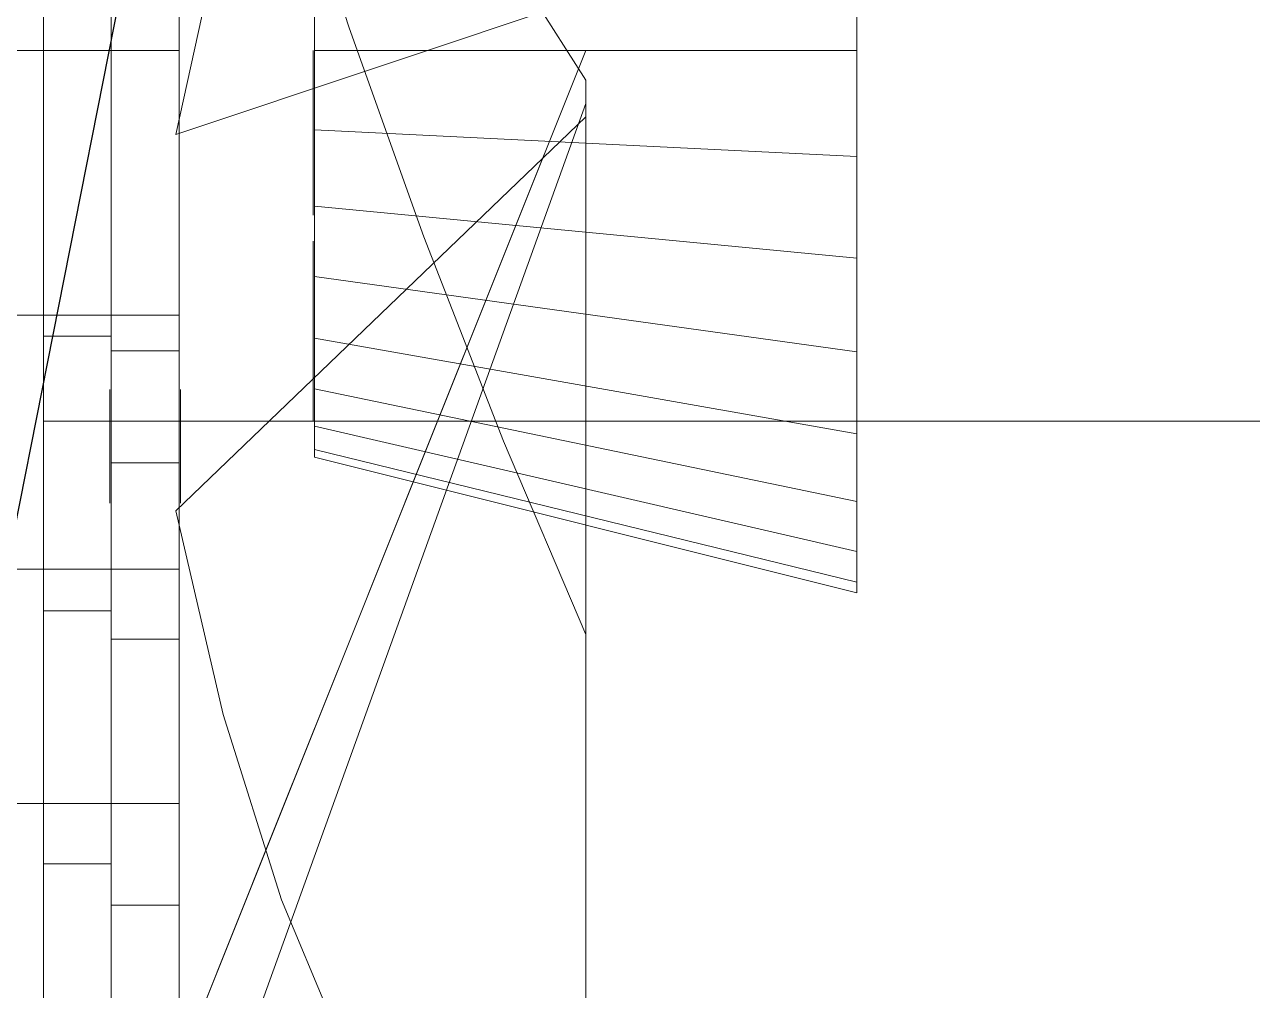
# Model space of a CAD drawing. Header units: millimetres. Extents: x -92759 to 184353, y -15225 to 86714.
# Drawn here: x -72584.4 to -72493.8, y 41874.3 to 41945.6 of the extents above; entities that cross this region are included whole.
import ezdxf

# ---------------------------------------------------------------- set-up
doc = ezdxf.new("R2010")
doc.units = ezdxf.units.MM
for name, color, linetype in [('0-1', 9, 'Continuous'), ('M-ACMV-EAF', 86, 'Continuous'), ('M-ACMV_FCU', 5, 'Continuous')]:
    doc.layers.add(name, color=color, linetype=linetype)
doc.layers.add('A-_DETA----_E-6', color=7, linetype='Continuous', true_color=0x969696)

# ---------------------------------------------------------------- blocks, each defined once
blk = doc.blocks.new('A$Cb2bf8f38')
at = {"layer": 'A-_DETA----_E-6'}
blk.add_line((-28125, 17087.5), (-29962.146, 7800), dxfattribs=at)
blk = doc.blocks.new('A$C3281a32b')
at = {"layer": 'M-ACMV-EAF', "lineweight": 5}
for points, invisible_edges in [([(65, -2.176155, -4.501594), (38.256834, 31.719738, -87.999327), (34.766426, 45.417623, -79.713051)], 5), ([(85, 39.231411, -7.803613), (85, 40), (85, 0)], 14), ([(85, 40), (85, 39.231411, 7.803613), (85, 0)], 14), ([(85, 36.955181, -15.307337), (85, 39.231411, -7.803613), (85, 0)], 14), ([(85, 39.231411, 7.803613), (85, 36.955181, 15.307337), (85, 0)], 14), ([(85, 33.258785, -22.222809), (85, 36.955181, -15.307337), (85, 0)], 14), ([(85, 36.955181, 15.307337), (85, 33.258785, 22.222809), (85, 0)], 14), ([(85, 28.284271, -28.284271), (85, 33.258785, -22.222809), (85, 0)], 14), ([(85, 33.258785, 22.222809), (85, 28.284271, 28.284271), (85, 0)], 14), ([(65, -2.176155, -4.501594), (42.559819, 16.991943, -93.748568), (38.256834, 31.719738, -87.999327)], 13), ([(45, 29.423559, -5.85271), (45, 30), (45, 0)], 14), ([(45, 30), (45, 29.423559, 5.85271), (45, 0)], 14), ([(45, 27.716386, -11.480503), (45, 29.423559, -5.85271), (45, 0)], 14), ([(45, 29.423559, 5.85271), (45, 27.716386, 11.480503), (45, 0)], 14), ([(85, 22.222809, -33.258784), (85, 28.284271, -28.284271), (85, 0)], 14), ([(85, 28.284271, 28.284271), (85, 22.222809, 33.258784), (85, 0)], 14), ([(45, 24.944088, -16.667107), (45, 27.716386, -11.480503), (45, 0)], 14), ([(45, 27.716386, 11.480503), (45, 24.944088, 16.667107), (45, 0)], 14), ([(45, 21.213204, -21.213203), (45, 24.944088, -16.667107), (45, 0)], 14), ([(45, 24.944088, 16.667107), (45, 21.213204, 21.213203), (45, 0)], 14), ([(85, 15.307337, -36.955181), (85, 22.222809, -33.258784), (85, 0)], 14), ([(85, 22.222809, 33.258784), (85, 15.307337, 36.955181), (85, 0)], 14), ([(45, 16.667107, -24.944088), (45, 21.213204, -21.213203), (45, 0)], 14), ([(45, 21.213204, 21.213203), (45, 16.667107, 24.944088), (45, 0)], 14), ([(65, -2.176155, -4.501594), (47.544638, 1.681735, -96.786084), (42.559819, 16.991943, -93.748568)], 13), ([(45, 11.480503, -27.716386), (45, 16.667107, -24.944088), (45, 0)], 14), ([(45, 16.667107, 24.944088), (45, 11.480503, 27.716386), (45, 0)], 14), ([(85, 7.803613, -39.231411), (85, 15.307337, -36.955181), (85, 0)], 14), ([(85, 15.307337, 36.955181), (85, 7.803613, 39.231411), (85, 0)], 14), ([(45, 5.85271, -29.423558), (45, 11.480503, -27.716386), (45, 0)], 14), ([(45, 11.480503, 27.716386), (45, 5.85271, 29.423558), (45, 0)], 14), ([(65, 3.918467, 3.10574), (38.256834, 9.742161, 93.032864), (34.766426, -6.196747, 91.534318)], 5), ([(85, 0, -40), (85, 7.803613, -39.231411), (85, 0)], 14), ([(85, 7.803613, 39.231411), (85, 0, 40), (85, 0)], 14), ([(45, 0, -30), (45, 5.85271, -29.423558), (45, 0)], 14), ([(45, 5.85271, 29.423558), (45, 0, 30), (45, 0)], 14), ([(65, -2.176155, -4.501594), (53.059829, -13.745693, -97.019582), (47.544638, 1.681735, -96.786084)], 13), ([(65, 0, 5), (38.256834, -66.857914, 65.422035), (34.766426, -75.583933, 52)], 5), ([(65, 0, 5), (42.559819, -56.100451, 77.008178), (38.256834, -66.857914, 65.422035)], 13), ([(65, 0, 5), (47.544638, -43.638404, 86.406388), (42.559819, -56.100451, 77.008178)], 13), ([(44.9, 0, 18), (44.9, 0, 28), (44.9, -3.91316, 27.714924), (44.9, -2.463842, 17.820508)], 4), ([(45, 0, 30), (45, -5.85271, 29.423558), (45, 0)], 14), ([(45, -5.85271, 29.423558), (45, -11.480503, 27.716386), (45, 0)], 14), ([(45, -11.480503, 27.716386), (45, -16.667107, 24.944088), (45, 0)], 14), ([(45, -16.667107, 24.944088), (45, -21.213203, 21.213203), (45, 0)], 14), ([(45, -21.213203, 21.213203), (45, -24.944088, 16.667107), (45, 0)], 14), ([(45, -24.944088, 16.667107), (45, -27.716386, 11.480503), (45, 0)], 14), ([(45, -27.716386, 11.480503), (45, -29.423558, 5.85271), (45, 0)], 14), ([(45, -29.423558, 5.85271), (45, -30), (45, 0)], 14), ([(45, -30), (45, -29.423558, -5.85271), (45, 0)], 14), ([(45, -29.423558, -5.85271), (45, -27.716386, -11.480503), (45, 0)], 14), ([(45, -27.716386, -11.480503), (45, -24.944088, -16.667107), (45, 0)], 14), ([(45, -24.944088, -16.667107), (45, -21.213203, -21.213203), (45, 0)], 14), ([(45, -21.213203, -21.213203), (45, -16.667107, -24.944088), (45, 0)], 14), ([(45, -16.667107, -24.944088), (45, -11.480503, -27.716386), (45, 0)], 14), ([(45, -11.480503, -27.716386), (45, -5.85271, -29.423558), (45, 0)], 14), ([(45, -5.85271, -29.423558), (45, 0, -30), (45, 0)], 14), ([(65, 0, 5), (53.059829, -29.850427, 93.331106), (47.544638, -43.638404, 86.406388)], 13), ([(65, 0, 5), (58.937816, -15.155459, 97.571929), (53.059829, -29.850427, 93.331106)], 13), ([(65, 0, 5), (65, 0, 99), (58.937816, -15.155459, 97.571929)], 12), ([(85, 0, 40), (85, -7.803613, 39.231411), (85, 0)], 14), ([(85, -7.803613, 39.231411), (85, -15.307337, 36.955181), (85, 0)], 14), ([(85, -15.307337, 36.955181), (85, -22.222809, 33.258784), (85, 0)], 14), ([(85, -22.222809, 33.258784), (85, -28.284271, 28.284271), (85, 0)], 14), ([(85, -28.284271, 28.284271), (85, -33.258784, 22.222809), (85, 0)], 14), ([(85, -33.258784, 22.222809), (85, -36.955181, 15.307337), (85, 0)], 14), ([(85, -36.955181, 15.307337), (85, -39.231411, 7.803613), (85, 0)], 14), ([(85, -39.231411, 7.803613), (85, -40), (85, 0)], 14), ([(85, -40), (85, -39.231411, -7.803613), (85, 0)], 14), ([(85, -39.231411, -7.803613), (85, -36.955181, -15.307337), (85, 0)], 14), ([(85, -36.955181, -15.307337), (85, -33.258784, -22.222809), (85, 0)], 14), ([(85, -33.258784, -22.222809), (85, -28.284271, -28.284271), (85, 0)], 14), ([(85, -28.284271, -28.284271), (85, -22.222809, -33.258784), (85, 0)], 14), ([(85, -22.222809, -33.258784), (85, -15.307337, -36.955181), (85, 0)], 14), ([(85, -15.307337, -36.955181), (85, -7.803613, -39.231411), (85, 0)], 14), ([(85, -7.803613, -39.231411), (85, 0, -40), (85, 0)], 14), ([(44.9, -3.107225, -17.689454), (44.9, -4.679779, -27.565034), (44.9, -0.770477, -27.898871), (44.9, -0.645813, -17.899648)], 1), ([(44.9, -2.463842, 17.820508), (44.9, -3.91316, 27.714924), (44.9, -7.743687, 26.865717), (44.9, -4.875655, 17.285822)], 5), ([(65, -2.176155, -4.501594), (58.937816, -28.821586, -94.441968), (53.059829, -13.745693, -97.019582)], 13), ([(65, -2.176155, -4.501594), (65, -43.087872, -89.131562), (58.937816, -28.821586, -94.441968)], 12), ([(44.9, -5.512185, -17.124743), (44.9, -8.499422, -26.66814), (44.9, -4.679779, -27.565034), (44.9, -3.107225, -17.689454)], 5), ([(65, -3.907602, 3.119398), (38.256834, -92.839948, -11.435358), (34.766426, -87.794338, -26.628655)], 5), ([(65, -3.907602, 3.119398), (42.559819, -95.183394, 4.200177), (38.256834, -92.839948, -11.435358)], 13), ([(65, -3.907602, 3.119398), (47.544638, -94.753472, 19.802874), (42.559819, -95.183394, 4.200177)], 13), ([(65, -3.907602, 3.119398), (53.059829, -91.563243, 34.898651), (47.544638, -94.753472, 19.802874)], 13), ([(65, -3.907602, 3.119398), (58.937816, -85.709643, 49.028832), (53.059829, -91.563243, 34.898651)], 13), ([(65, -3.907602, 3.119398), (65, -77.370528, 61.764078), (58.937816, -85.709643, 49.028832)], 12), ([(65, -4.875747, -1.107743), (38.256834, -48.983981, -79.690608), (34.766426, -33.962255, -85.226148)], 5), ([(65, -4.875747, -1.107743), (42.559819, -62.6655, -71.767368), (38.256834, -48.983981, -79.690608)], 13), ([(65, -4.875747, -1.107743), (47.544638, -74.591107, -61.697171), (42.559819, -62.6655, -71.767368)], 13), ([(44.9, -4.875655, 17.285822), (44.9, -7.743687, 26.865717), (44.9, -11.410693, 25.47031), (44.9, -7.18451, 16.407232)], 1), ([(65, -4.875747, -1.107743), (53.059829, -84.398448, -49.785995), (47.544638, -74.591107, -61.697171)], 13), ([(65, -4.875747, -1.107743), (58.937816, -91.789532, -36.395755), (53.059829, -84.398448, -49.785995)], 13), ([(65, -4.875747, -1.107743), (65, -96.539785, -21.933306), (58.937816, -91.789532, -36.395755)], 12), ([(44.9, -7.809909, -16.217439), (44.9, -12.148747, -25.227127), (44.9, -8.499422, -26.66814), (44.9, -5.512185, -17.124743)], 4), ([(44.9, -14.072966, 11.222817), (44.9, -21.891281, 17.457715), (44.9, -24.108215, 14.220541), (44.9, -15.468814, 9.184596)], 4), ([(44.9, -15.767495, -8.599868), (44.9, -24.469005, -13.52772), (44.9, -22.292599, -16.792279), (44.9, -14.397165, -10.655332)], 1), ([(44.9, -15.468814, 9.184596), (44.9, -24.108215, 14.220541), (44.9, -25.832573, 10.696243), (44.9, -16.55452, 6.965593)], 5), ([(44.9, -16.825454, -6.367503), (44.9, -26.149294, -9.982198), (44.9, -24.469005, -13.52772), (44.9, -15.767495, -8.599868)], 5), ([(44.9, -16.55452, 6.965593), (44.9, -25.832573, 10.696243), (44.9, -27.027941, 6.95924), (44.9, -17.30716, 4.612666)], 1), ([(44.9, -17.548703, -4.005376), (44.9, -27.297982, -6.230585), (44.9, -26.149294, -9.982198), (44.9, -16.825454, -6.367503)], 4), ([(29.9, -25.076859, 109.780361), (29.9, -25, 109), (29.9, -29, 109)], 14), ([(29.9, -25, 109), (29.9, -25.076859, 108.219639), (29.9, -29, 109)], 14), ([(29.9, -25.076859, 109.780361), (29.9, -25, 109), (29.9, -29, 109)], 14), ([(29.9, -25, 109), (29.9, -25.076859, 108.219639), (29.9, -29, 109)], 14), ([(29.9, -25.304482, 110.530734), (29.9, -25.076859, 109.780361), (29.9, -29, 109)], 14), ([(29.9, -25.076859, 108.219639), (29.9, -25.304482, 107.469266), (29.9, -29, 109)], 14), ([(29.9, -25.304482, 110.530734), (29.9, -25.076859, 109.780361), (29.9, -29, 109)], 14), ([(29.9, -25.076859, 108.219639), (29.9, -25.304482, 107.469266), (29.9, -29, 109)], 14), ([(29.9, -25.674121, 111.222281), (29.9, -25.304482, 110.530734), (29.9, -29, 109)], 14), ([(29.9, -25.304482, 107.469266), (29.9, -25.674121, 106.777719), (29.9, -29, 109)], 14), ([(29.9, -25.674121, 111.222281), (29.9, -25.304482, 110.530734), (29.9, -29, 109)], 14), ([(29.9, -25.304482, 107.469266), (29.9, -25.674121, 106.777719), (29.9, -29, 109)], 14), ([(35.1, -25.076859, 109.780361), (35.1, -25, 109), (35.1, -29, 109)], 14), ([(35.1, -25, 109), (35.1, -25.076859, 108.219639), (35.1, -29, 109)], 14), ([(35.1, -25.076859, 109.780361), (35.1, -25, 109), (35.1, -29, 109)], 14), ([(35.1, -25, 109), (35.1, -25.076859, 108.219639), (35.1, -29, 109)], 14), ([(35.1, -25.304482, 110.530734), (35.1, -25.076859, 109.780361), (35.1, -29, 109)], 14), ([(35.1, -25.076859, 108.219639), (35.1, -25.304482, 107.469266), (35.1, -29, 109)], 14), ([(35.1, -25.304482, 110.530734), (35.1, -25.076859, 109.780361), (35.1, -29, 109)], 14), ([(35.1, -25.076859, 108.219639), (35.1, -25.304482, 107.469266), (35.1, -29, 109)], 14), ([(35.1, -25.674121, 111.222281), (35.1, -25.304482, 110.530734), (35.1, -29, 109)], 14), ([(35.1, -25.304482, 107.469266), (35.1, -25.674121, 106.777719), (35.1, -29, 109)], 14), ([(35.1, -25.674121, 111.222281), (35.1, -25.304482, 110.530734), (35.1, -29, 109)], 14), ([(35.1, -25.304482, 107.469266), (35.1, -25.674121, 106.777719), (35.1, -29, 109)], 14), ([(29.9, -25.462122, -108.116408), (29.9, -25.385263, -108.896769), (29.9, -29.385263, -108.896769)], 14), ([(29.9, -25.385263, -108.896769), (29.9, -25.462122, -109.67713), (29.9, -29.385263, -108.896769)], 14), ([(29.9, -25.689745, -107.366035), (29.9, -25.462122, -108.116408), (29.9, -29.385263, -108.896769)], 14), ([(29.9, -25.462122, -109.67713), (29.9, -25.689745, -110.427503), (29.9, -29.385263, -108.896769)], 14), ([(29.9, -26.171573, 111.828427), (29.9, -25.674121, 111.222281), (29.9, -29, 109)], 14), ([(29.9, -25.674121, 106.777719), (29.9, -26.171573, 106.171573), (29.9, -29, 109)], 14), ([(29.9, -26.171573, 111.828427), (29.9, -25.674121, 111.222281), (29.9, -29, 109)], 14), ([(29.9, -25.674121, 106.777719), (29.9, -26.171573, 106.171573), (29.9, -29, 109)], 14), ([(29.9, -26.059385, -106.674488), (29.9, -25.689745, -107.366035), (29.9, -29.385263, -108.896769)], 14), ([(29.9, -25.689745, -110.427503), (29.9, -26.059385, -111.11905), (29.9, -29.385263, -108.896769)], 14), ([(29.9, -26.556836, -106.068342), (29.9, -26.059385, -106.674488), (29.9, -29.385263, -108.896769)], 14), ([(29.9, -26.059385, -111.11905), (29.9, -26.556836, -111.725196), (29.9, -29.385263, -108.896769)], 14), ([(29.9, -26.777719, 112.325878), (29.9, -26.171573, 111.828427), (29.9, -29, 109)], 14), ([(29.9, -26.171573, 106.171573), (29.9, -26.777719, 105.674122), (29.9, -29, 109)], 14), ([(29.9, -26.777719, 112.325878), (29.9, -26.171573, 111.828427), (29.9, -29, 109)], 14), ([(29.9, -26.171573, 106.171573), (29.9, -26.777719, 105.674122), (29.9, -29, 109)], 14), ([(35.1, -25.462122, -108.116408), (35.1, -25.385263, -108.896769), (35.1, -29.385263, -108.896769)], 14), ([(35.1, -25.385263, -108.896769), (35.1, -25.462122, -109.67713), (35.1, -29.385263, -108.896769)], 14), ([(35.1, -25.689745, -107.366035), (35.1, -25.462122, -108.116408), (35.1, -29.385263, -108.896769)], 14), ([(35.1, -25.462122, -109.67713), (35.1, -25.689745, -110.427503), (35.1, -29.385263, -108.896769)], 14), ([(35.1, -26.171573, 111.828427), (35.1, -25.674121, 111.222281), (35.1, -29, 109)], 14), ([(35.1, -25.674121, 106.777719), (35.1, -26.171573, 106.171573), (35.1, -29, 109)], 14), ([(35.1, -26.171573, 111.828427), (35.1, -25.674121, 111.222281), (35.1, -29, 109)], 14), ([(35.1, -25.674121, 106.777719), (35.1, -26.171573, 106.171573), (35.1, -29, 109)], 14), ([(35.1, -26.059385, -106.674488), (35.1, -25.689745, -107.366035), (35.1, -29.385263, -108.896769)], 14), ([(35.1, -25.689745, -110.427503), (35.1, -26.059385, -111.11905), (35.1, -29.385263, -108.896769)], 14), ([(35.1, -26.556836, -106.068342), (35.1, -26.059385, -106.674488), (35.1, -29.385263, -108.896769)], 14), ([(35.1, -26.059385, -111.11905), (35.1, -26.556836, -111.725196), (35.1, -29.385263, -108.896769)], 14), ([(35.1, -26.777719, 112.325878), (35.1, -26.171573, 111.828427), (35.1, -29, 109)], 14), ([(35.1, -26.171573, 106.171573), (35.1, -26.777719, 105.674122), (35.1, -29, 109)], 14), ([(35.1, -26.777719, 112.325878), (35.1, -26.171573, 111.828427), (35.1, -29, 109)], 14), ([(35.1, -26.171573, 106.171573), (35.1, -26.777719, 105.674122), (35.1, -29, 109)], 14), ([(29.9, -27.162982, -105.570891), (29.9, -26.556836, -106.068342), (29.9, -29.385263, -108.896769)], 14), ([(29.9, -26.556836, -111.725196), (29.9, -27.162982, -112.222647), (29.9, -29.385263, -108.896769)], 14), ([(29.9, -27.469266, 112.695518), (29.9, -26.777719, 112.325878), (29.9, -29, 109)], 14), ([(29.9, -26.777719, 105.674122), (29.9, -27.469266, 105.304482), (29.9, -29, 109)], 14), ([(29.9, -27.469266, 112.695518), (29.9, -26.777719, 112.325878), (29.9, -29, 109)], 14), ([(29.9, -26.777719, 105.674122), (29.9, -27.469266, 105.304482), (29.9, -29, 109)], 14), ([(29.9, -27.854529, -105.201251), (29.9, -27.162982, -105.570891), (29.9, -29.385263, -108.896769)], 14), ([(29.9, -27.162982, -112.222647), (29.9, -27.854529, -112.592287), (29.9, -29.385263, -108.896769)], 14), ([(35.1, -27.162982, -105.570891), (35.1, -26.556836, -106.068342), (35.1, -29.385263, -108.896769)], 14), ([(35.1, -26.556836, -111.725196), (35.1, -27.162982, -112.222647), (35.1, -29.385263, -108.896769)], 14), ([(35.1, -27.469266, 112.695518), (35.1, -26.777719, 112.325878), (35.1, -29, 109)], 14), ([(35.1, -26.777719, 105.674122), (35.1, -27.469266, 105.304482), (35.1, -29, 109)], 14), ([(35.1, -27.469266, 112.695518), (35.1, -26.777719, 112.325878), (35.1, -29, 109)], 14), ([(35.1, -26.777719, 105.674122), (35.1, -27.469266, 105.304482), (35.1, -29, 109)], 14), ([(35.1, -27.854529, -105.201251), (35.1, -27.162982, -105.570891), (35.1, -29.385263, -108.896769)], 14), ([(35.1, -27.162982, -112.222647), (35.1, -27.854529, -112.592287), (35.1, -29.385263, -108.896769)], 14), ([(29.9, -28.219639, 112.923141), (29.9, -27.469266, 112.695518), (29.9, -29, 109)], 14), ([(29.9, -27.469266, 105.304482), (29.9, -28.219639, 105.076859), (29.9, -29, 109)], 14), ([(29.9, -28.219639, 112.923141), (29.9, -27.469266, 112.695518), (29.9, -29, 109)], 14), ([(29.9, -27.469266, 105.304482), (29.9, -28.219639, 105.076859), (29.9, -29, 109)], 14), ([(29.9, -28.604902, -104.973628), (29.9, -27.854529, -105.201251), (29.9, -29.385263, -108.896769)], 14), ([(29.9, -27.854529, -112.592287), (29.9, -28.604902, -112.81991), (29.9, -29.385263, -108.896769)], 14), ([(35.1, -28.219639, 112.923141), (35.1, -27.469266, 112.695518), (35.1, -29, 109)], 14), ([(35.1, -27.469266, 105.304482), (35.1, -28.219639, 105.076859), (35.1, -29, 109)], 14), ([(35.1, -28.219639, 112.923141), (35.1, -27.469266, 112.695518), (35.1, -29, 109)], 14), ([(35.1, -27.469266, 105.304482), (35.1, -28.219639, 105.076859), (35.1, -29, 109)], 14), ([(35.1, -28.604902, -104.973628), (35.1, -27.854529, -105.201251), (35.1, -29.385263, -108.896769)], 14), ([(35.1, -27.854529, -112.592287), (35.1, -28.604902, -112.81991), (35.1, -29.385263, -108.896769)], 14), ([(29.9, -29, 113), (29.9, -28.219639, 112.923141), (29.9, -29, 109)], 14), ([(29.9, -28.219639, 105.076859), (29.9, -29, 105), (29.9, -29, 109)], 14), ([(29.9, -29, 113), (29.9, -28.219639, 112.923141), (29.9, -29, 109)], 14), ([(29.9, -28.219639, 105.076859), (29.9, -29, 105), (29.9, -29, 109)], 14), ([(29.9, -29.385263, -104.896769), (29.9, -28.604902, -104.973628), (29.9, -29.385263, -108.896769)], 14), ([(29.9, -28.604902, -112.81991), (29.9, -29.385263, -112.896769), (29.9, -29.385263, -108.896769)], 14), ([(35.1, -29, 113), (35.1, -28.219639, 112.923141), (35.1, -29, 109)], 14), ([(35.1, -28.219639, 105.076859), (35.1, -29, 105), (35.1, -29, 109)], 14), ([(35.1, -29, 113), (35.1, -28.219639, 112.923141), (35.1, -29, 109)], 14), ([(35.1, -28.219639, 105.076859), (35.1, -29, 105), (35.1, -29, 109)], 14), ([(35.1, -29.385263, -104.896769), (35.1, -28.604902, -104.973628), (35.1, -29.385263, -108.896769)], 14), ([(35.1, -28.604902, -112.81991), (35.1, -29.385263, -112.896769), (35.1, -29.385263, -108.896769)], 14), ([(29.9, -29, 105), (29.9, -29.780361, 105.076859), (29.9, -29, 109)], 14), ([(29.9, -29.780361, 105.076859), (29.9, -30.530734, 105.304482), (29.9, -29, 109)], 14), ([(29.9, -30.530734, 105.304482), (29.9, -31.222281, 105.674122), (29.9, -29, 109)], 14), ([(29.9, -31.222281, 105.674122), (29.9, -31.828427, 106.171573), (29.9, -29, 109)], 14), ([(29.9, -31.828427, 106.171573), (29.9, -32.325878, 106.777719), (29.9, -29, 109)], 14), ([(29.9, -32.325878, 106.777719), (29.9, -32.695518, 107.469266), (29.9, -29, 109)], 14), ([(29.9, -32.695518, 107.469266), (29.9, -32.923141, 108.219639), (29.9, -29, 109)], 14), ([(29.9, -32.923141, 108.219639), (29.9, -33, 109), (29.9, -29, 109)], 14), ([(29.9, -33, 109), (29.9, -32.923141, 109.780361), (29.9, -29, 109)], 14), ([(29.9, -32.923141, 109.780361), (29.9, -32.695518, 110.530734), (29.9, -29, 109)], 14), ([(29.9, -32.695518, 110.530734), (29.9, -32.325878, 111.222281), (29.9, -29, 109)], 14), ([(29.9, -32.325878, 111.222281), (29.9, -31.828427, 111.828427), (29.9, -29, 109)], 14), ([(29.9, -31.828427, 111.828427), (29.9, -31.222281, 112.325878), (29.9, -29, 109)], 14), ([(29.9, -31.222281, 112.325878), (29.9, -30.530734, 112.695518), (29.9, -29, 109)], 14), ([(29.9, -30.530734, 112.695518), (29.9, -29.780361, 112.923141), (29.9, -29, 109)], 14), ([(29.9, -29.780361, 112.923141), (29.9, -29, 113), (29.9, -29, 109)], 14), ([(29.9, -29, 105), (29.9, -29.780361, 105.076859), (29.9, -29, 109)], 14), ([(29.9, -29.780361, 105.076859), (29.9, -30.530734, 105.304482), (29.9, -29, 109)], 14), ([(29.9, -30.530734, 105.304482), (29.9, -31.222281, 105.674122), (29.9, -29, 109)], 14), ([(29.9, -31.222281, 105.674122), (29.9, -31.828427, 106.171573), (29.9, -29, 109)], 14), ([(29.9, -31.828427, 106.171573), (29.9, -32.325878, 106.777719), (29.9, -29, 109)], 14), ([(29.9, -32.325878, 106.777719), (29.9, -32.695518, 107.469266), (29.9, -29, 109)], 14), ([(29.9, -32.695518, 107.469266), (29.9, -32.923141, 108.219639), (29.9, -29, 109)], 14), ([(29.9, -32.923141, 108.219639), (29.9, -33, 109), (29.9, -29, 109)], 14), ([(29.9, -33, 109), (29.9, -32.923141, 109.780361), (29.9, -29, 109)], 14), ([(29.9, -32.923141, 109.780361), (29.9, -32.695518, 110.530734), (29.9, -29, 109)], 14), ([(29.9, -32.695518, 110.530734), (29.9, -32.325878, 111.222281), (29.9, -29, 109)], 14), ([(29.9, -32.325878, 111.222281), (29.9, -31.828427, 111.828427), (29.9, -29, 109)], 14), ([(29.9, -31.828427, 111.828427), (29.9, -31.222281, 112.325878), (29.9, -29, 109)], 14), ([(29.9, -31.222281, 112.325878), (29.9, -30.530734, 112.695518), (29.9, -29, 109)], 14), ([(29.9, -30.530734, 112.695518), (29.9, -29.780361, 112.923141), (29.9, -29, 109)], 14), ([(29.9, -29.780361, 112.923141), (29.9, -29, 113), (29.9, -29, 109)], 14), ([(29.9, -29.385263, -112.896769), (29.9, -30.165624, -112.81991), (29.9, -29.385263, -108.896769)], 14), ([(29.9, -30.165624, -112.81991), (29.9, -30.915997, -112.592287), (29.9, -29.385263, -108.896769)], 14), ([(29.9, -30.915997, -112.592287), (29.9, -31.607544, -112.222647), (29.9, -29.385263, -108.896769)], 14), ([(29.9, -31.607544, -112.222647), (29.9, -32.21369, -111.725196), (29.9, -29.385263, -108.896769)], 14), ([(29.9, -32.21369, -111.725196), (29.9, -32.711142, -111.11905), (29.9, -29.385263, -108.896769)], 14), ([(29.9, -32.711142, -111.11905), (29.9, -33.080781, -110.427503), (29.9, -29.385263, -108.896769)], 14), ([(29.9, -33.080781, -110.427503), (29.9, -33.308404, -109.67713), (29.9, -29.385263, -108.896769)], 14), ([(29.9, -33.308404, -109.67713), (29.9, -33.385263, -108.896769), (29.9, -29.385263, -108.896769)], 14), ([(29.9, -33.385263, -108.896769), (29.9, -33.308404, -108.116408), (29.9, -29.385263, -108.896769)], 14), ([(29.9, -33.308404, -108.116408), (29.9, -33.080781, -107.366035), (29.9, -29.385263, -108.896769)], 14), ([(29.9, -33.080781, -107.366035), (29.9, -32.711142, -106.674488), (29.9, -29.385263, -108.896769)], 14), ([(29.9, -32.711142, -106.674488), (29.9, -32.21369, -106.068342), (29.9, -29.385263, -108.896769)], 14), ([(29.9, -32.21369, -106.068342), (29.9, -31.607544, -105.570891), (29.9, -29.385263, -108.896769)], 14), ([(29.9, -31.607544, -105.570891), (29.9, -30.915997, -105.201251), (29.9, -29.385263, -108.896769)], 14), ([(29.9, -30.915997, -105.201251), (29.9, -30.165624, -104.973628), (29.9, -29.385263, -108.896769)], 14), ([(29.9, -30.165624, -104.973628), (29.9, -29.385263, -104.896769), (29.9, -29.385263, -108.896769)], 14), ([(35.1, -29, 105), (35.1, -29.780361, 105.076859), (35.1, -29, 109)], 14), ([(35.1, -29.780361, 105.076859), (35.1, -30.530734, 105.304482), (35.1, -29, 109)], 14), ([(35.1, -30.530734, 105.304482), (35.1, -31.222281, 105.674122), (35.1, -29, 109)], 14), ([(35.1, -31.222281, 105.674122), (35.1, -31.828427, 106.171573), (35.1, -29, 109)], 14), ([(35.1, -31.828427, 106.171573), (35.1, -32.325878, 106.777719), (35.1, -29, 109)], 14), ([(35.1, -32.325878, 106.777719), (35.1, -32.695518, 107.469266), (35.1, -29, 109)], 14), ([(35.1, -32.695518, 107.469266), (35.1, -32.923141, 108.219639), (35.1, -29, 109)], 14), ([(35.1, -32.923141, 108.219639), (35.1, -33, 109), (35.1, -29, 109)], 14), ([(35.1, -33, 109), (35.1, -32.923141, 109.780361), (35.1, -29, 109)], 14), ([(35.1, -32.923141, 109.780361), (35.1, -32.695518, 110.530734), (35.1, -29, 109)], 14), ([(35.1, -32.695518, 110.530734), (35.1, -32.325878, 111.222281), (35.1, -29, 109)], 14), ([(35.1, -32.325878, 111.222281), (35.1, -31.828427, 111.828427), (35.1, -29, 109)], 14), ([(35.1, -31.828427, 111.828427), (35.1, -31.222281, 112.325878), (35.1, -29, 109)], 14), ([(35.1, -31.222281, 112.325878), (35.1, -30.530734, 112.695518), (35.1, -29, 109)], 14), ([(35.1, -30.530734, 112.695518), (35.1, -29.780361, 112.923141), (35.1, -29, 109)], 14), ([(35.1, -29.780361, 112.923141), (35.1, -29, 113), (35.1, -29, 109)], 14), ([(35.1, -29, 105), (35.1, -29.780361, 105.076859), (35.1, -29, 109)], 14), ([(35.1, -29.780361, 105.076859), (35.1, -30.530734, 105.304482), (35.1, -29, 109)], 14), ([(35.1, -30.530734, 105.304482), (35.1, -31.222281, 105.674122), (35.1, -29, 109)], 14), ([(35.1, -31.222281, 105.674122), (35.1, -31.828427, 106.171573), (35.1, -29, 109)], 14), ([(35.1, -31.828427, 106.171573), (35.1, -32.325878, 106.777719), (35.1, -29, 109)], 14), ([(35.1, -32.325878, 106.777719), (35.1, -32.695518, 107.469266), (35.1, -29, 109)], 14), ([(35.1, -32.695518, 107.469266), (35.1, -32.923141, 108.219639), (35.1, -29, 109)], 14), ([(35.1, -32.923141, 108.219639), (35.1, -33, 109), (35.1, -29, 109)], 14), ([(35.1, -33, 109), (35.1, -32.923141, 109.780361), (35.1, -29, 109)], 14), ([(35.1, -32.923141, 109.780361), (35.1, -32.695518, 110.530734), (35.1, -29, 109)], 14), ([(35.1, -32.695518, 110.530734), (35.1, -32.325878, 111.222281), (35.1, -29, 109)], 14), ([(35.1, -32.325878, 111.222281), (35.1, -31.828427, 111.828427), (35.1, -29, 109)], 14), ([(35.1, -31.828427, 111.828427), (35.1, -31.222281, 112.325878), (35.1, -29, 109)], 14), ([(35.1, -31.222281, 112.325878), (35.1, -30.530734, 112.695518), (35.1, -29, 109)], 14), ([(35.1, -30.530734, 112.695518), (35.1, -29.780361, 112.923141), (35.1, -29, 109)], 14), ([(35.1, -29.780361, 112.923141), (35.1, -29, 113), (35.1, -29, 109)], 14), ([(35.1, -29.385263, -112.896769), (35.1, -30.165624, -112.81991), (35.1, -29.385263, -108.896769)], 14), ([(35.1, -30.165624, -112.81991), (35.1, -30.915997, -112.592287), (35.1, -29.385263, -108.896769)], 14), ([(35.1, -30.915997, -112.592287), (35.1, -31.607544, -112.222647), (35.1, -29.385263, -108.896769)], 14), ([(35.1, -31.607544, -112.222647), (35.1, -32.21369, -111.725196), (35.1, -29.385263, -108.896769)], 14), ([(35.1, -32.21369, -111.725196), (35.1, -32.711142, -111.11905), (35.1, -29.385263, -108.896769)], 14), ([(35.1, -32.711142, -111.11905), (35.1, -33.080781, -110.427503), (35.1, -29.385263, -108.896769)], 14), ([(35.1, -33.080781, -110.427503), (35.1, -33.308404, -109.67713), (35.1, -29.385263, -108.896769)], 14), ([(35.1, -33.308404, -109.67713), (35.1, -33.385263, -108.896769), (35.1, -29.385263, -108.896769)], 14), ([(35.1, -33.385263, -108.896769), (35.1, -33.308404, -108.116408), (35.1, -29.385263, -108.896769)], 14), ([(35.1, -33.308404, -108.116408), (35.1, -33.080781, -107.366035), (35.1, -29.385263, -108.896769)], 14), ([(35.1, -33.080781, -107.366035), (35.1, -32.711142, -106.674488), (35.1, -29.385263, -108.896769)], 14), ([(35.1, -32.711142, -106.674488), (35.1, -32.21369, -106.068342), (35.1, -29.385263, -108.896769)], 14), ([(35.1, -32.21369, -106.068342), (35.1, -31.607544, -105.570891), (35.1, -29.385263, -108.896769)], 14), ([(35.1, -31.607544, -105.570891), (35.1, -30.915997, -105.201251), (35.1, -29.385263, -108.896769)], 14), ([(35.1, -30.915997, -105.201251), (35.1, -30.165624, -104.973628), (35.1, -29.385263, -108.896769)], 14), ([(35.1, -30.165624, -104.973628), (35.1, -29.385263, -104.896769), (35.1, -29.385263, -108.896769)], 14)]:
    blk.add_3dface(points, dxfattribs=dict(at, invisible_edges=invisible_edges))
for points in [[(35, 30.415001, 113.5), (30, 30.415001, 113.5), (30, -30.415001, 113.5), (35, -30.415001, 113.5)], [(35, -30.415001, -113.5), (30, -30.415001, -113.5), (30, 30.415001, -113.5), (35, 30.415001, -113.5)], [(35, 30.415001, 113.5), (30, 30.415001, 113.5), (30, -30.415001, 113.5), (35, -30.415001, 113.5)], [(30, -30.415001, 100.5), (30, 30.415001, 100.5), (30, 30.415001, 113.5), (30, -30.415001, 113.5)], [(30, 30.415001, -100.5), (30, -30.415001, -100.5), (30, -30.415001, -113.5), (30, 30.415001, -113.5)], [(30, -30.415001, 100.5), (30, 30.415001, 100.5), (30, 30.415001, 113.5), (30, -30.415001, 113.5)], [(35, -30.415001, 100.5), (35, 30.415001, 100.5), (35, 30.415001, 113.5), (35, -30.415001, 113.5)], [(35, 30.415001, -100.5), (35, -30.415001, -100.5), (35, -30.415001, -113.5), (35, 30.415001, -113.5)], [(35, -30.415001, 100.5), (35, 30.415001, 100.5), (35, 30.415001, 113.5), (35, -30.415001, 113.5)], [(220, 27.33, 102), (25, 27.33, 102), (25, -27.33, 102), (220, -27.33, 102)], [(220, -27.33, -102), (25, -27.33, -102), (25, 27.33, -102), (220, 27.33, -102)], [(220, 27.33, 102), (25, 27.33, 102), (25, -27.33, 102), (220, -27.33, 102)], [(30, -76.590163, 71.828053), (30, -23.909836, 102.243054), (30, -30.409836, 113.501384), (30, -83.090163, 83.086383)], [(30, -23.909836, -102.243054), (30, -76.590163, -71.828053), (30, -83.090163, -83.086383), (30, -30.409836, -113.501384)], [(35, -76.590163, 71.828053), (35, -23.909836, 102.243054), (35, -30.409836, 113.501384), (35, -83.090163, 83.086383)], [(35, -23.909836, -102.243054), (35, -76.590163, -71.828053), (35, -83.090163, -83.086383), (35, -30.409836, -113.501384)], [(220, -27.331526, 101.999591), (25, -27.331526, 101.999591), (25, -74.668474, 74.669591), (220, -74.668474, 74.669591)], [(220, -74.668474, -74.669591), (25, -74.668474, -74.669591), (25, -27.331526, -101.999591), (220, -27.331526, -101.999591)], [(35, -30.409836, 113.501384), (30, -30.409836, 113.501384), (30, -83.090163, 83.086383), (35, -83.090163, 83.086383)], [(35, -83.090163, -83.086383), (30, -83.090163, -83.086383), (30, -30.409836, -113.501384), (35, -30.409836, -113.501384)]]:
    blk.add_3dface(points, dxfattribs=at)
mesh = blk.add_polymesh((2, 33), dxfattribs=at)
for k, corner in enumerate([(30, 108), (30, 105.92481, 21.069755), (30, 99.77899, 41.329811), (30, 89.798718, 60.001585), (30, 76.367532, 76.367532), (30, 60.001585, 89.798718), (30, 41.329811, 99.77899), (30, 21.069755, 105.92481), (30, 0, 108), (30, -21.069755, 105.92481), (30, -41.329811, 99.77899), (30, -60.001585, 89.798718), (30, -76.367532, 76.367532), (30, -89.798718, 60.001585), (30, -99.778989, 41.329811), (30, -105.92481, 21.069755), (30, -108), (30, -105.92481, -21.069755), (30, -99.778989, -41.329811), (30, -89.798718, -60.001585), (30, -76.367532, -76.367532), (30, -60.001585, -89.798718), (30, -41.329811, -99.77899), (30, -21.069755, -105.92481), (30, 0, -108), (30, 21.069755, -105.92481), (30, 41.329811, -99.77899), (30, 60.001585, -89.798718), (30, 76.367532, -76.367532), (30, 89.798718, -60.001585), (30, 99.77899, -41.329811), (30, 105.92481, -21.069755), (30, 108), (30, 113.5), (30, 111.319129, 22.142752), (30, 104.860327, 43.43457), (30, 94.371801, 63.057221), (30, 80.25662, 80.25662), (30, 63.057222, 94.371801), (30, 43.43457, 104.860327), (30, 22.142752, 111.319129), (30, 0, 113.5), (30, -22.142751, 111.319129), (30, -43.434569, 104.860327), (30, -63.057221, 94.371801), (30, -80.25662, 80.25662), (30, -94.371801, 63.057221), (30, -104.860327, 43.43457), (30, -111.319129, 22.142752), (30, -113.5), (30, -111.319129, -22.142752), (30, -104.860327, -43.43457), (30, -94.371801, -63.057221), (30, -80.25662, -80.25662), (30, -63.057221, -94.371801), (30, -43.434569, -104.860327), (30, -22.142751, -111.319129), (30, 0, -113.5), (30, 22.142752, -111.319129), (30, 43.43457, -104.860327), (30, 63.057222, -94.371801), (30, 80.25662, -80.25662), (30, 94.371801, -63.057221), (30, 104.860327, -43.43457), (30, 111.319129, -22.142752), (30, 113.5)]):
    mesh.set_mesh_vertex(divmod(k, 33), corner)
mesh = blk.add_polymesh((2, 33), dxfattribs=at)
for k, corner in enumerate([(30, 113.5), (30, 111.319129, 22.142752), (30, 104.860327, 43.43457), (30, 94.371801, 63.057221), (30, 80.25662, 80.25662), (30, 63.057222, 94.371801), (30, 43.43457, 104.860327), (30, 22.142752, 111.319129), (30, 0, 113.5), (30, -22.142751, 111.319129), (30, -43.434569, 104.860327), (30, -63.057221, 94.371801), (30, -80.25662, 80.25662), (30, -94.371801, 63.057221), (30, -104.860327, 43.43457), (30, -111.319129, 22.142752), (30, -113.5), (30, -111.319129, -22.142752), (30, -104.860327, -43.43457), (30, -94.371801, -63.057221), (30, -80.25662, -80.25662), (30, -63.057221, -94.371801), (30, -43.434569, -104.860327), (30, -22.142751, -111.319129), (30, 0, -113.5), (30, 22.142752, -111.319129), (30, 43.43457, -104.860327), (30, 63.057222, -94.371801), (30, 80.25662, -80.25662), (30, 94.371801, -63.057221), (30, 104.860327, -43.43457), (30, 111.319129, -22.142752), (30, 113.5), (35, 113.5), (35, 111.319129, 22.142752), (35, 104.860327, 43.43457), (35, 94.371801, 63.057221), (35, 80.25662, 80.25662), (35, 63.057222, 94.371801), (35, 43.43457, 104.860327), (35, 22.142752, 111.319129), (35, 0, 113.5), (35, -22.142751, 111.319129), (35, -43.434569, 104.860327), (35, -63.057221, 94.371801), (35, -80.25662, 80.25662), (35, -94.371801, 63.057221), (35, -104.860327, 43.43457), (35, -111.319129, 22.142752), (35, -113.5), (35, -111.319129, -22.142752), (35, -104.860327, -43.43457), (35, -94.371801, -63.057221), (35, -80.25662, -80.25662), (35, -63.057221, -94.371801), (35, -43.434569, -104.860327), (35, -22.142751, -111.319129), (35, 0, -113.5), (35, 22.142752, -111.319129), (35, 43.43457, -104.860327), (35, 63.057222, -94.371801), (35, 80.25662, -80.25662), (35, 94.371801, -63.057221), (35, 104.860327, -43.43457), (35, 111.319129, -22.142752), (35, 113.5)]):
    mesh.set_mesh_vertex(divmod(k, 33), corner)
mesh = blk.add_polymesh((2, 33), dxfattribs=at)
for k, corner in enumerate([(35, 113.5), (35, 111.319129, 22.142752), (35, 104.860327, 43.43457), (35, 94.371801, 63.057221), (35, 80.25662, 80.25662), (35, 63.057222, 94.371801), (35, 43.43457, 104.860327), (35, 22.142752, 111.319129), (35, 0, 113.5), (35, -22.142751, 111.319129), (35, -43.434569, 104.860327), (35, -63.057221, 94.371801), (35, -80.25662, 80.25662), (35, -94.371801, 63.057221), (35, -104.860327, 43.43457), (35, -111.319129, 22.142752), (35, -113.5), (35, -111.319129, -22.142752), (35, -104.860327, -43.43457), (35, -94.371801, -63.057221), (35, -80.25662, -80.25662), (35, -63.057221, -94.371801), (35, -43.434569, -104.860327), (35, -22.142751, -111.319129), (35, 0, -113.5), (35, 22.142752, -111.319129), (35, 43.43457, -104.860327), (35, 63.057222, -94.371801), (35, 80.25662, -80.25662), (35, 94.371801, -63.057221), (35, 104.860327, -43.43457), (35, 111.319129, -22.142752), (35, 113.5), (35, 100), (35, 98.078528, 19.509032), (35, 92.387953, 38.268343), (35, 83.146961, 55.557023), (35, 70.710678, 70.710678), (35, 55.557023, 83.146961), (35, 38.268343, 92.387953), (35, 19.509032, 98.078528), (35, 0, 100), (35, -19.509032, 98.078528), (35, -38.268343, 92.387953), (35, -55.557023, 83.146961), (35, -70.710678, 70.710678), (35, -83.146961, 55.557023), (35, -92.387953, 38.268343), (35, -98.078528, 19.509032), (35, -100), (35, -98.078528, -19.509032), (35, -92.387953, -38.268343), (35, -83.146961, -55.557023), (35, -70.710678, -70.710678), (35, -55.557023, -83.146961), (35, -38.268343, -92.387953), (35, -19.509032, -98.078528), (35, 0, -100), (35, 19.509032, -98.078528), (35, 38.268343, -92.387953), (35, 55.557023, -83.146961), (35, 70.710678, -70.710678), (35, 83.146961, -55.557023), (35, 92.387953, -38.268343), (35, 98.078528, -19.509032), (35, 100)]):
    mesh.set_mesh_vertex(divmod(k, 33), corner)
mesh = blk.add_polymesh((2, 33), dxfattribs=at)
for k, corner in enumerate([(25, 100), (25, 98.078528, 19.509032), (25, 92.387953, 38.268343), (25, 83.146961, 55.557023), (25, 70.710678, 70.710678), (25, 55.557023, 83.146961), (25, 38.268343, 92.387953), (25, 19.509032, 98.078528), (25, 0, 100), (25, -19.509032, 98.078528), (25, -38.268343, 92.387953), (25, -55.557023, 83.146961), (25, -70.710678, 70.710678), (25, -83.146961, 55.557023), (25, -92.387953, 38.268343), (25, -98.078528, 19.509032), (25, -100), (25, -98.078528, -19.509032), (25, -92.387953, -38.268343), (25, -83.146961, -55.557023), (25, -70.710678, -70.710678), (25, -55.557023, -83.146961), (25, -38.268343, -92.387953), (25, -19.509032, -98.078528), (25, 0, -100), (25, 19.509032, -98.078528), (25, 38.268343, -92.387953), (25, 55.557023, -83.146961), (25, 70.710678, -70.710678), (25, 83.146961, -55.557023), (25, 92.387953, -38.268343), (25, 98.078528, -19.509032), (25, 100), (25, 108), (25, 105.92481, 21.069755), (25, 99.77899, 41.329811), (25, 89.798718, 60.001585), (25, 76.367532, 76.367532), (25, 60.001585, 89.798718), (25, 41.329811, 99.77899), (25, 21.069755, 105.92481), (25, 0, 108), (25, -21.069755, 105.92481), (25, -41.329811, 99.77899), (25, -60.001585, 89.798718), (25, -76.367532, 76.367532), (25, -89.798718, 60.001585), (25, -99.778989, 41.329811), (25, -105.92481, 21.069755), (25, -108), (25, -105.92481, -21.069755), (25, -99.778989, -41.329811), (25, -89.798718, -60.001585), (25, -76.367532, -76.367532), (25, -60.001585, -89.798718), (25, -41.329811, -99.77899), (25, -21.069755, -105.92481), (25, 0, -108), (25, 21.069755, -105.92481), (25, 41.329811, -99.77899), (25, 60.001585, -89.798718), (25, 76.367532, -76.367532), (25, 89.798718, -60.001585), (25, 99.77899, -41.329811), (25, 105.92481, -21.069755), (25, 108)]):
    mesh.set_mesh_vertex(divmod(k, 33), corner)
mesh = blk.add_polymesh((2, 33), dxfattribs=at)
for k, corner in enumerate([(25, 108), (25, 105.92481, 21.069755), (25, 99.77899, 41.329811), (25, 89.798718, 60.001585), (25, 76.367532, 76.367532), (25, 60.001585, 89.798718), (25, 41.329811, 99.77899), (25, 21.069755, 105.92481), (25, 0, 108), (25, -21.069755, 105.92481), (25, -41.329811, 99.77899), (25, -60.001585, 89.798718), (25, -76.367532, 76.367532), (25, -89.798718, 60.001585), (25, -99.778989, 41.329811), (25, -105.92481, 21.069755), (25, -108), (25, -105.92481, -21.069755), (25, -99.778989, -41.329811), (25, -89.798718, -60.001585), (25, -76.367532, -76.367532), (25, -60.001585, -89.798718), (25, -41.329811, -99.77899), (25, -21.069755, -105.92481), (25, 0, -108), (25, 21.069755, -105.92481), (25, 41.329811, -99.77899), (25, 60.001585, -89.798718), (25, 76.367532, -76.367532), (25, 89.798718, -60.001585), (25, 99.77899, -41.329811), (25, 105.92481, -21.069755), (25, 108), (30, 108), (30, 105.92481, 21.069755), (30, 99.77899, 41.329811), (30, 89.798718, 60.001585), (30, 76.367532, 76.367532), (30, 60.001585, 89.798718), (30, 41.329811, 99.77899), (30, 21.069755, 105.92481), (30, 0, 108), (30, -21.069755, 105.92481), (30, -41.329811, 99.77899), (30, -60.001585, 89.798718), (30, -76.367532, 76.367532), (30, -89.798718, 60.001585), (30, -99.778989, 41.329811), (30, -105.92481, 21.069755), (30, -108), (30, -105.92481, -21.069755), (30, -99.778989, -41.329811), (30, -89.798718, -60.001585), (30, -76.367532, -76.367532), (30, -60.001585, -89.798718), (30, -41.329811, -99.77899), (30, -21.069755, -105.92481), (30, 0, -108), (30, 21.069755, -105.92481), (30, 41.329811, -99.77899), (30, 60.001585, -89.798718), (30, 76.367532, -76.367532), (30, 89.798718, -60.001585), (30, 99.77899, -41.329811), (30, 105.92481, -21.069755), (30, 108)]):
    mesh.set_mesh_vertex(divmod(k, 33), corner)
mesh = blk.add_polymesh((2, 32), dxfattribs=dict(at, n_close=True))
for k, corner in enumerate([(25, 0, 100), (25, 19.509032, 98.078528), (25, 38.268343, 92.387953), (25, 55.557023, 83.146961), (25, 70.710678, 70.710678), (25, 83.146961, 55.557023), (25, 92.387953, 38.268343), (25, 98.078528, 19.509032), (25, 100), (25, 98.078528, -19.509032), (25, 92.387953, -38.268343), (25, 83.146961, -55.557023), (25, 70.710678, -70.710678), (25, 55.557023, -83.146961), (25, 38.268343, -92.387953), (25, 19.509032, -98.078528), (25, 0, -100), (25, -19.509032, -98.078528), (25, -38.268343, -92.387953), (25, -55.557023, -83.146961), (25, -70.710678, -70.710678), (25, -83.146961, -55.557023), (25, -92.387953, -38.268343), (25, -98.078528, -19.509032), (25, -100), (25, -98.078528, 19.509032), (25, -92.387953, 38.268343), (25, -83.146961, 55.557023), (25, -70.710678, 70.710678), (25, -55.557023, 83.146961), (25, -38.268343, 92.387953), (25, -19.509032, 98.078528), (0, 0, 100), (0, 19.509032, 98.078528), (0, 38.268343, 92.387953), (0, 55.557023, 83.146961), (0, 70.710678, 70.710678), (0, 83.146961, 55.557023), (0, 92.387953, 38.268343), (0, 98.078528, 19.509032), (0, 100), (0, 98.078528, -19.509032), (0, 92.387953, -38.268343), (0, 83.146961, -55.557023), (0, 70.710678, -70.710678), (0, 55.557023, -83.146961), (0, 38.268343, -92.387953), (0, 19.509032, -98.078528), (0, 0, -100), (0, -19.509032, -98.078528), (0, -38.268343, -92.387953), (0, -55.557023, -83.146961), (0, -70.710678, -70.710678), (0, -83.146961, -55.557023), (0, -92.387953, -38.268343), (0, -98.078528, -19.509032), (0, -100), (0, -98.078528, 19.509032), (0, -92.387953, 38.268343), (0, -83.146961, 55.557023), (0, -70.710678, 70.710678), (0, -55.557023, 83.146961), (0, -38.268343, 92.387953), (0, -19.509032, 98.078528)]):
    mesh.set_mesh_vertex(divmod(k, 32), corner)
mesh = blk.add_polymesh((2, 33), dxfattribs=at)
for k, corner in enumerate([(35, 100), (35, 98.078528, 19.509032), (35, 92.387953, 38.268343), (35, 83.146961, 55.557023), (35, 70.710678, 70.710678), (35, 55.557023, 83.146961), (35, 38.268343, 92.387953), (35, 19.509032, 98.078528), (35, 0, 100), (35, -19.509032, 98.078528), (35, -38.268343, 92.387953), (35, -55.557023, 83.146961), (35, -70.710678, 70.710678), (35, -83.146961, 55.557023), (35, -92.387953, 38.268343), (35, -98.078528, 19.509032), (35, -100), (35, -98.078528, -19.509032), (35, -92.387953, -38.268343), (35, -83.146961, -55.557023), (35, -70.710678, -70.710678), (35, -55.557023, -83.146961), (35, -38.268343, -92.387953), (35, -19.509032, -98.078528), (35, 0, -100), (35, 19.509032, -98.078528), (35, 38.268343, -92.387953), (35, 55.557023, -83.146961), (35, 70.710678, -70.710678), (35, 83.146961, -55.557023), (35, 92.387953, -38.268343), (35, 98.078528, -19.509032), (35, 100), (25, 100), (25, 98.078528, 19.509032), (25, 92.387953, 38.268343), (25, 83.146961, 55.557023), (25, 70.710678, 70.710678), (25, 55.557023, 83.146961), (25, 38.268343, 92.387953), (25, 19.509032, 98.078528), (25, 0, 100), (25, -19.509032, 98.078528), (25, -38.268343, 92.387953), (25, -55.557023, 83.146961), (25, -70.710678, 70.710678), (25, -83.146961, 55.557023), (25, -92.387953, 38.268343), (25, -98.078528, 19.509032), (25, -100), (25, -98.078528, -19.509032), (25, -92.387953, -38.268343), (25, -83.146961, -55.557023), (25, -70.710678, -70.710678), (25, -55.557023, -83.146961), (25, -38.268343, -92.387953), (25, -19.509032, -98.078528), (25, 0, -100), (25, 19.509032, -98.078528), (25, 38.268343, -92.387953), (25, 55.557023, -83.146961), (25, 70.710678, -70.710678), (25, 83.146961, -55.557023), (25, 92.387953, -38.268343), (25, 98.078528, -19.509032), (25, 100)]):
    mesh.set_mesh_vertex(divmod(k, 33), corner)
mesh = blk.add_polymesh((2, 32), dxfattribs=dict(at, n_close=True))
for k, corner in enumerate([(45, 0, 30), (45, -5.85271, 29.423558), (45, -11.480503, 27.716386), (45, -16.667107, 24.944088), (45, -21.213203, 21.213203), (45, -24.944088, 16.667107), (45, -27.716386, 11.480503), (45, -29.423558, 5.85271), (45, -30), (45, -29.423558, -5.85271), (45, -27.716386, -11.480503), (45, -24.944088, -16.667107), (45, -21.213203, -21.213203), (45, -16.667107, -24.944088), (45, -11.480503, -27.716386), (45, -5.85271, -29.423558), (45, 0, -30), (45, 5.85271, -29.423558), (45, 11.480503, -27.716386), (45, 16.667107, -24.944088), (45, 21.213204, -21.213203), (45, 24.944088, -16.667107), (45, 27.716386, -11.480503), (45, 29.423559, -5.85271), (45, 30), (45, 29.423559, 5.85271), (45, 27.716386, 11.480503), (45, 24.944088, 16.667107), (45, 21.213204, 21.213203), (45, 16.667107, 24.944088), (45, 11.480503, 27.716386), (45, 5.85271, 29.423558), (85, 0, 40), (85, -7.803613, 39.231411), (85, -15.307337, 36.955181), (85, -22.222809, 33.258784), (85, -28.284271, 28.284271), (85, -33.258784, 22.222809), (85, -36.955181, 15.307337), (85, -39.231411, 7.803613), (85, -40), (85, -39.231411, -7.803613), (85, -36.955181, -15.307337), (85, -33.258784, -22.222809), (85, -28.284271, -28.284271), (85, -22.222809, -33.258784), (85, -15.307337, -36.955181), (85, -7.803613, -39.231411), (85, 0, -40), (85, 7.803613, -39.231411), (85, 15.307337, -36.955181), (85, 22.222809, -33.258784), (85, 28.284271, -28.284271), (85, 33.258785, -22.222809), (85, 36.955181, -15.307337), (85, 39.231411, -7.803613), (85, 40), (85, 39.231411, 7.803613), (85, 36.955181, 15.307337), (85, 33.258785, 22.222809), (85, 28.284271, 28.284271), (85, 22.222809, 33.258784), (85, 15.307337, 36.955181), (85, 7.803613, 39.231411)]):
    mesh.set_mesh_vertex(divmod(k, 32), corner)
blk = doc.blocks.new('ACMV_B8L1_R9')
at = {"layer": 'M-ACMV-EAF'}
blk.add_blockref('A$C3281a32b', (217195, -68010.936), dxfattribs=at)

msp = doc.modelspace()

# ---------------------------------------------------------------- block references
at = {"layer": '0-1'}
msp.add_blockref('A$Cb2bf8f38', (-42933.022, 32541.235), dxfattribs=at)

# ---------------------------------------------------------------- next in the draw order: block references
at = {"layer": 'M-ACMV_FCU', "color": 5}
msp.add_blockref('ACMV_B8L1_R9', (-289803.022, 109954.597), dxfattribs=at)

doc.saveas('drawing.dxf')
